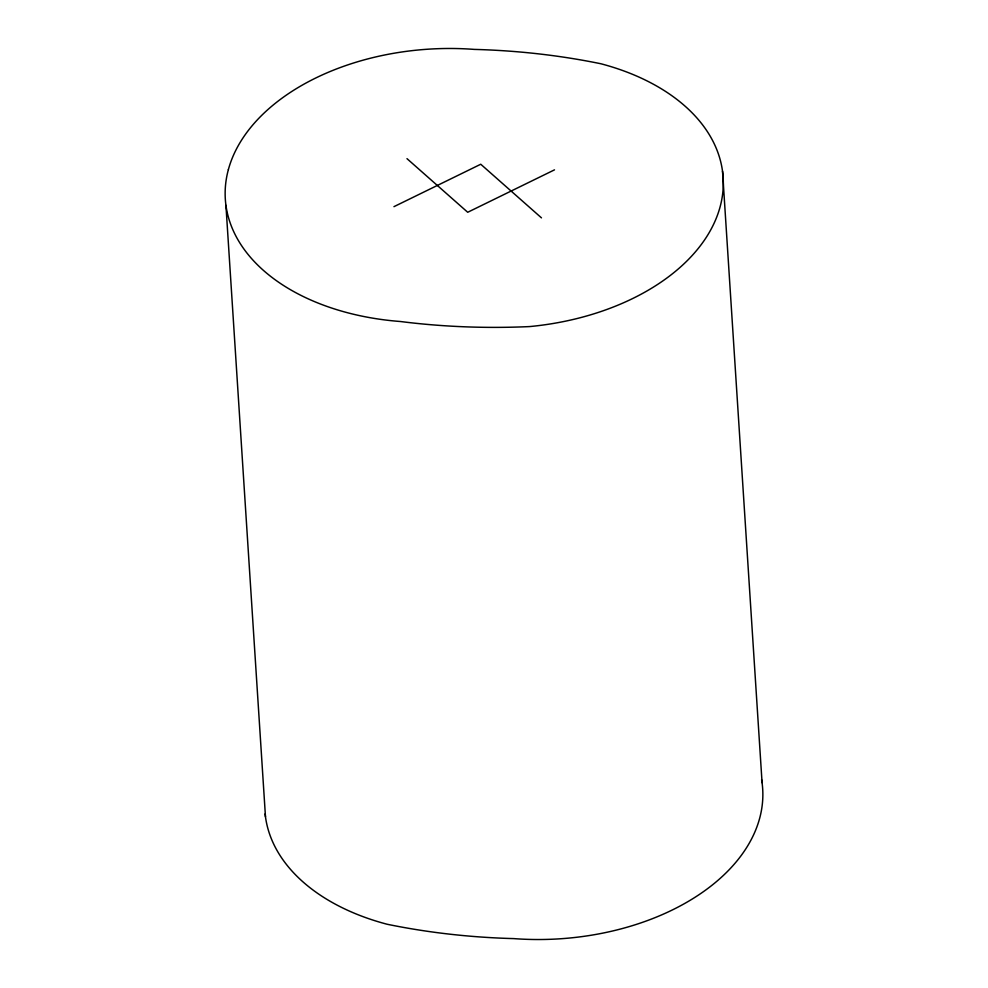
<?xml version="1.0" encoding="UTF-8"?>
<svg xmlns="http://www.w3.org/2000/svg" width="988" height="988" viewBox="0 0 988 988"><rect width="100%" height="100%" fill="white"/><g stroke="black" fill="none" stroke-linecap="round" stroke-linejoin="round"><path stroke-width="1.48" d="M393.953 206.665L480.748 164.243L541.473 217.866M554.503 169.85L467.707 212.272L406.982 158.648M722.524 171.183L762.069 782.669M225.931 205.331L265.476 816.817M761.612 779.742A212.469 136.579 -3.7 0 1 513.723 938.6A498.693 320.557 -3.7 0 1 387.135 924.249A212.469 136.579 -3.7 0 1 265.13 813.89M228.376 169.578A212.469 136.579 -3.7 0 0 400.424 321.508A498.693 320.557 -3.7 0 0 529.531 326.583A212.469 136.579 -3.7 0 0 720.079 206.937A212.469 136.579 -3.7 0 0 600.865 63.751A498.693 320.557 -3.7 0 0 474.277 49.4A212.469 136.579 -3.7 0 0 228.376 169.578"/></g></svg>
